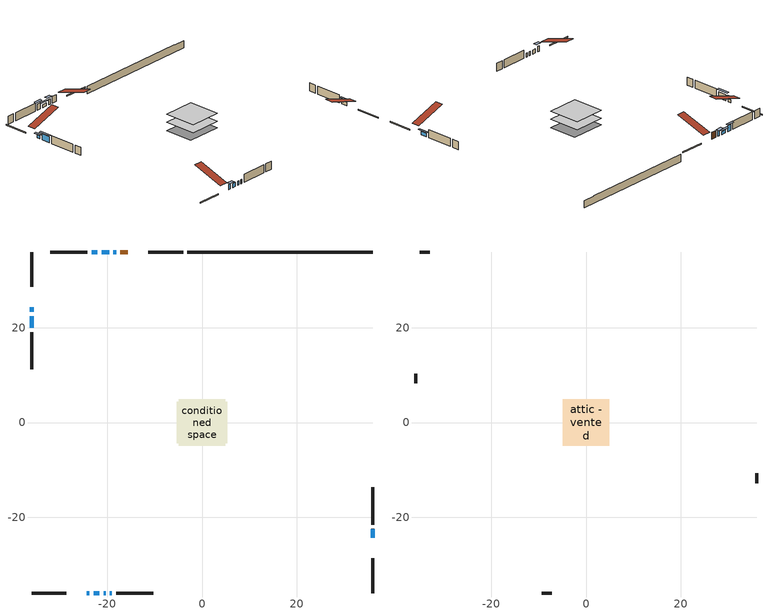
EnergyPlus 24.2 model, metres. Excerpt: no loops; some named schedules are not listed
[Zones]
conditioned space
 floor adiabatic (AdiabaticFloorConstruction): -4.86,-4.86 -4.86,4.86 4.86,4.86 4.86,-4.86 z0.31
 floor foundation (Slab1 construction): -5.34,-4.42 -5.34,4.42 5.34,4.42 5.34,-4.42 z-1.98
 wall outside (RimJoist1 construction): -4,35.95 -11.31,35.95 / -35.95,-35.95 -28.64,-35.95 / -35.95,35.95 -35.95,28.64 / 35.95,-35.95 35.95,-28.64 z0.31:0.61
 wall outside (AdiabaticWallConstruction 1): -15.66,35.95 -17.2,35.95 z0.31:2.34
 wall outside (AdiabaticWallConstruction): -24.29,-35.95 -23.75,-35.95 / -18.13,35.95 -18.67,35.95 z0.31:1.96; -35.95,24.29 -35.95,23.37 / -19.59,35.95 -21.12,35.95 z0.31:1.23; -22.82,-35.95 -21.68,-35.95 / -20.75,-35.95 -20.34,-35.95 / -19.42,-35.95 -19.03,-35.95 z0.31:1.53; 35.95,-24.29 35.95,-22.46 z0.31:1.38; -22.05,35.95 -23.27,35.95 / -35.95,22.44 -35.95,20 z0.31:2.14
 wall outside (Wall1 construction): -24.2,35.95 -32.03,35.95 / -18.1,-35.95 -10.26,-35.95 / -35.95,19.07 -35.95,11.24 / 35.95,-21.53 35.95,-13.69 z0.31:2.75
 wall foundation (FoundationWall1 construction): -3.07,35.95,-1.98 -3.07,35.95,0.31 32.05,35.95,0.31 32.05,35.95,0.18 35.95,35.95,0.18 35.95,35.95,-1.98
 window (WindowConstruction 6): -24.29,-35.95 -23.75,-35.95 z0.31:1.96
 window (WindowConstruction 4): -35.95,24.29 -35.95,23.37 z0.31:1.22
 window (WindowConstruction 5): -22.82,-35.95 -21.68,-35.95 z0.31:1.53
 window (WindowConstruction 9): -20.75,-35.95 -20.35,-35.95 z0.31:1.53
 window (WindowConstruction 7): -18.13,35.95 -18.66,35.95 z0.31:1.96
 window (WindowConstruction 8): -19.42,-35.95 -19.03,-35.95 z0.31:1.53
 window (WindowConstruction): 35.95,-24.29 35.95,-22.46 z0.31:1.38
 window (WindowConstruction 1): -19.59,35.95 -21.12,35.95 z0.31:1.22
 window (WindowConstruction 2): -22.05,35.95 -23.27,35.95 z0.31:2.14
 window (WindowConstruction 3): -35.95,22.44 -35.95,20 z0.31:2.14
 door (Door): -15.66,35.95 -17.2,35.95 z0.31:2.34
 ceiling adiabatic (AdiabaticFloorConstruction): 4.86,-4.86 4.86,4.86 -4.86,4.86 -4.86,-4.86 z0.31
attic - vented
 floor to conditioned space (Floor1 construction Reversed): -4.86,-4.86 -4.86,4.86 4.86,4.86 4.86,-4.86 z2.75
 wall outside (Wall2 construction): -32.96,35.95 -35.02,35.95 / -9.33,-35.95 -7.27,-35.95 / -35.95,10.31 -35.95,8.25 / 35.95,-12.76 35.95,-10.7 z0.31:2.75
 roof outside (Roof1 construction): -14.73,35.95,2.75 -14.73,26.49,5.9 -12.24,26.49,5.9 -12.24,35.95,2.75; -25.21,-35.95,2.75 -25.21,-26.49,5.9 -27.71,-26.49,5.9 -27.71,-35.95,2.75; -35.95,25.21,2.75 -26.49,25.21,5.9 -26.49,27.71,5.9 -35.95,27.71,2.75; 35.95,-25.21,2.75 26.49,-25.21,5.9 26.49,-27.71,5.9 35.95,-27.71,2.75
shading: -23.14,-35.95 -24.9,-35.95 -24.9,-36.86 -23.14,-36.86 z2.57; -35.95,22.76 -35.95,24.9 -36.56,24.9 -36.56,22.76 z1.83; -19.27,35.95 -17.52,35.95 -17.52,36.86 -19.27,36.86 z2.57; 35.95,-21.85 35.95,-24.9 36.56,-24.9 36.56,-21.85 z1.99; -21.73,35.95 -18.98,35.95 -18.98,36.56 -21.73,36.56 z1.83; -23.88,35.95 -21.44,35.95 -21.44,36.56 -23.88,36.56 z2.75; -35.95,19.39 -35.95,23.05 -36.56,23.05 -36.56,19.39 z2.75
[Building]
Building 1: Terrain=Suburbs
[Site:Location]
Quebec Intl AP_QC: Latitude {deg}=46.8; Longitude {deg}=-71.38; Time Zone {hr}=-5; Elevation {m}=74; Keep Site Location Information=Yes
[Site:GroundTemperature:Shallow]
0.0108218, -2.24938, -2.43038, -1.3578, 2.94801, 7.23376, 10.9493, 13.303, 13.5029, 11.5886, 7.96783, 3.81355
[Site:WaterMainsTemperature]
Calculation Method=Schedule; Temperature Schedule=mains temperature schedule
[Material] Roughness=Rough; Thermal Absorptance=0.9
Name | Thickness {m} | Conductivity {W/m-K} | Density {kg/m3} | Specific Heat {J/kg-K} | Solar Absorptance | Visible Absorptance
asphalt or fiberglass shingles | 0.00635 | 0.162714 | 1121.4 | 1465.45 | 0.4 | 0.4
ceiling loosefill ins | 0.338667 | 0.0480833 | 16.02 | 1046.75 | 0.7 | 0.7
ceiling stud and cavity | 0.1397 | 0.0806272 | 65.682 | 1177.47 | 0.7 | 0.7
concrete 4.0 in. | 0.1016 | 1.803125 | 2242.8 | 837.4 | 0.7 | 0.7
concrete 8.0 in. | 0.2032 | 1.803125 | 2242.8 | 837.4 | 0.7 | 0.7
door material | 0.04445 | 0.188738 | 512.64 | 1214.23 | 0.7 | 0.7
exterior vertical ins | 0.0351369 | 0.029427 | 32.04 | 1214.23 | 0.7 | 0.7
floor covering | 0.0127 | 0.0433444 | 54.468 | 1339.84 | 0.6 | 0.6
floor rigid ins; wall rigid ins | 0.512978 | 0.029427 | 32.04 | 1214.23 | 0.7 | 0.7
floor stud and cavity | 0.1397 | 1.75129 | 37.0049 | 1207.88 | 0.7 | 0.7
furniture material conditioned space 1 | 0.1524 | 0.115458 | 640.8 | 1214.23 | 0.6 | 0.6
gypsum board | 0.0127 | 0.160291 | 801 | 837.4 | 0.6 | 0.6
gypsum board 1 | 0.0127 | 0.160291 | 801 | 837.4 | 0.7 | 0.7
osb sheathing 0.5 in. | 0.0127 | 0.115458 | 512.64 | 1214.23 | 0.7 | 0.7
osb sheathing 0.75 in. | 0.01905 | 0.115458 | 512.64 | 1214.23 | 0.7 | 0.7
osb sheathing 2.0 in. | 0.0508 | 0.115458 | 512.64 | 1214.23 | 0.7 | 0.7
rim joist rigid ins | 0.051816 | 0.029427 | 32.04 | 1214.23 | 0.7 | 0.7
rim joist stud and cavity | 0.0508 | 0.0638868 | 125.044 | 1163.47 | 0.6 | 0.6
wall stud and cavity | 0.1397 | 0.0821308 | 139.0536 | 1170.24 | 0.7 | 0.7
wall stud and cavity 1 | 0.0889 | 6.1454 | 50.32683 | 1063.81 | 0.6 | 0.6
wall stud and cavity 2 | 0.0889 | 0.380278 | 52.3479 | 1209.89 | 0.7 | 0.7
wall stud and cavity 3 | 0.0889 | 0.391764 | 83.0341 | 1211.67 | 0.7 | 0.7
wood siding | 0.0254 | 0.102417 | 544.68 | 1172.36 | 0.4 | 0.4
wood siding 1 | 0.00254 | 0.102417 | 544.68 | 1172.36 | 0.4 | 0.4
wood siding 2; wood siding 3; wood siding 4 | 0.0254 | 0.102417 | 544.68 | 1172.36 | 0.7 | 0.7
[WindowMaterial:SimpleGlazingSystem]
Name | U-Factor {W/m2-K} | Solar Heat Gain Coefficient
WindowMaterial | 2.77995 | 0.57
WindowMaterial 1 | 2.78392 | 0.59
WindowMaterial 2 | 2.77768 | 0.55
WindowMaterial 3 | 2.796415 | 0.66
WindowMaterial 4 | 2.77711 | 0.55
WindowMaterial 5 | 6.70685 | 0.75
WindowMaterial 6 | 6.78351 | 0.73
WindowMaterial 7 | 4.07794 | 0.39
[Construction]
AdiabaticFloorConstruction: floor stud and cavity, floor rigid ins, osb sheathing 0.75 in., floor covering
AdiabaticWallConstruction: wood siding 3, wall rigid ins, wall stud and cavity 2, gypsum board
AdiabaticWallConstruction 1: wood siding 4, wall rigid ins, wall stud and cavity 2, gypsum board
Door: door material
Floor1 construction Reversed: gypsum board, ceiling stud and cavity, ceiling loosefill ins
FoundationWall1 construction: concrete 8.0 in., gypsum board 1
furniture construction conditioned space 1: furniture material conditioned space 1
PartitionWallConstruction: gypsum board, wall stud and cavity 3, gypsum board
RimJoist1 construction: wood siding 2, rim joist rigid ins, osb sheathing 2.0 in., rim joist stud and cavity
Roof1 construction: asphalt or fiberglass shingles
Slab1 construction: concrete 4.0 in.
Wall1 construction: wood siding, osb sheathing 0.5 in., wall stud and cavity, gypsum board
Wall2 construction: wood siding 1, wall stud and cavity 1
WindowConstruction: WindowMaterial
WindowConstruction 1; WindowConstruction 5: WindowMaterial 1
WindowConstruction 2: WindowMaterial 2
WindowConstruction 3: WindowMaterial 3
WindowConstruction 4: WindowMaterial 4
WindowConstruction 6; WindowConstruction 7: WindowMaterial 5
WindowConstruction 8: WindowMaterial 6
WindowConstruction 9: WindowMaterial 7
[Zone] Multiplier=1; Part of Total Floor Area=Yes
Name | Volume {m3}
attic - vented | 48.2632
conditioned space | 462.4
[Space]
Name | Zone | Volume {m3}
attic - vented 1 | attic - vented | 48.2632
conditioned space 1 | conditioned space | 462.4
[ZoneInfiltration:EffectiveLeakageArea]
infil attic - vented 1: Zone or Space=attic - vented 1; Schedule=Always On Discrete; Effective Air Leakage Area {cm2}=3481.85; Stack Coefficient=0.000388801; Wind Coefficient=1.33224e-05
[ZoneMixing]
whole house fan mix: Zone or Space=attic - vented; Schedule=Always On Continuous; Design Flow Rate Calculation Method=Flow/Zone; Design Flow Rate {m3/s}=0; Source Zone or Space=conditioned space
[SurfaceProperty:ExposedFoundationPerimeter]
Slab1: Exposed Perimeter Calculation Method=TotalExposedPerimeter; Total Exposed Perimeter {m}=39.02
[InternalMass] Zone or ZoneList=conditioned space; Space or SpaceList=conditioned space 1
Name | Construction | Surface Area {m2}
furniture mass conditioned space 1 | furniture construction conditioned space 1 | 75.4492
partition wall mass | PartitionWallConstruction | 188.623
[Lights]
interior lighting: Zone or ZoneList or Space or SpaceList=conditioned space 1; Schedule=interior lighting schedule; Design Level Calculation Method=LightingLevel; Lighting Level {W}=343.2; Return Air Fraction=0; Fraction Radiant=0.6; Fraction Visible=0.2; Fraction Replaceable=1
[People]
occupants: Zone or ZoneList or Space or SpaceList=conditioned space 1; Number of People Schedule=occupants schedule; Number of People Calculation Method=People; Number of People=3; Fraction Radiant=0.314171; Sensible Heat Fraction=0.56303; Activity Level Schedule=occupants activity schedule; Carbon Dioxide Generation Rate {m3/s-W}=0; Enable ASHRAE 55 Comfort Warnings=No; Mean Radiant Temperature Calculation Type=EnclosureAveraged
[ElectricEquipment] Zone or ZoneList or Space or SpaceList=conditioned space 1; Design Level Calculation Method=EquipmentLevel
Name | Schedule | Design Level {W} | Fraction Latent | Fraction Radiant | Fraction Lost
clothes dryer | clothes dryer schedule | 140.772 | 0.015 | 0.081 | 0.85
clothes washer | clothes washer schedule | 32.1985 | 0.03 | 0.162 | 0.7
cooking range | cooking range schedule | 215.147 | 0.08 | 0.432 | 0.2
dishwasher | dishwasher schedule | 66.8632 | 0.3 | 0.18 | 0.4
fridge | fridge schedule | 72.9452 | 0 | 0.6 | 0
mech vent bath fan 0 | mech vent bath fan 0 schedule | 50.2 | 0 | 0 | 1
mech vent house fan | mech vent house fan schedule | 0 | 0 | 0 | 1
mech vent house fan cfis | mech vent house fan cfis schedule | 0 | 0 | 0 | 0
mech vent range fan 0 | mech vent range fan 0 schedule | 57 | 0 | 0 | 1
misc plug loads | misc plug loads schedule | 494.7 | 0.045 | 0.513 | 0.1
whole house fan | Always On Discrete | 0 | 0 | 0 | 1
[OtherEquipment] Zone or ZoneList or Space or SpaceList=conditioned space 1; Design Level Calculation Method=EquipmentLevel
Name | Fuel Type | Schedule | Design Level {W} | Fraction Latent | Fraction Radiant | Fraction Lost
clothes dryer 1 | Electricity | clothes dryer schedule | 0 | 0.015 | 0.081 | 0.85
cooking range 1 | Electricity | cooking range schedule | 0 | 0.08 | 0.432 | 0.2
general water use latent | None | general water use schedule | 62.594 | 1 | 0 | 0
general water use sensible | None | general water use schedule | -61.6891 | 0 | 0.6 | 0
mech vent house fan latent load | None | Always On Discrete | 0 | 1 | 0 | 0
mech vent house fan sensible load | None | Always On Discrete | 0 | 0 | 0 | 0
water heater energy adjustment1 | Electricity | Always On Discrete | 0.01 | 0 | 0 | 1
[ZoneInfiltration:DesignFlowRate] Zone or ZoneList or Space or SpaceList=conditioned space 1; Schedule=Always On Discrete; Design Flow Rate Calculation Method=Flow/Zone; Design Flow Rate {m3/s}=0
infil flow; natural vent flow; whole house fan flow
[ZoneControl:Thermostat]
conditioned space Thermostat: Zone or ZoneList=conditioned space; Control Type Schedule=conditioned space Thermostat Schedule; Control 1=conditioned space temperature setpoint; Temperature Difference Between Cutout And Setpoint {deltaC}=0
[ZoneHVAC:Baseboard:Convective:Electric]
electric baseboard: Availability Schedule=Always On Discrete; Heating Design Capacity {W}=8186.94; Efficiency=1
[Zone equipment]
conditioned space: electric baseboard
[Foundation:Kiva]
Foundation Kiva 1: Initial Indoor Air Temperature {C}=18; Wall Height Above Grade {m}=0.309982; Wall Depth Below Slab {m}=0.2032; Custom Block Material Name 1=exterior vertical ins; Custom Block Depth 1 {m}=2.28999; Custom Block X Position 1 {m}=0.2159; Custom Block Z Position 1 {m}=0
[Foundation:Kiva:Settings]
Soil Conductivity {W/m-K}=0.849921; Soil Density {kg/m3}=1842.3; Soil Specific Heat {J/kg-K}=418.7; Ground Solar Absorptivity=0.9; Ground Thermal Absorptivity=0.9; Ground Surface Roughness {m}=0.03; Far-Field Width {m}=40; Deep-Ground Boundary Condition=ZeroFlux; Deep-Ground Depth {m}=40; Minimum Cell Dimension {m}=0.2; Maximum Cell Growth Coefficient=3; Simulation Timestep=Timestep
[Exterior:Lights]
exterior lighting: Schedule=exterior lighting schedule; Design Level {W}=75.6
[EnergyManagementSystem:GlobalVariable]
infil_program_Qfan
infil_program_Qinf
natural_vent_program_Qnv
natural_vent_program_Qwhf
[EnergyManagementSystem:Sensor]
Name | Output:Variable or Output:Meter Index Key | Output:Variable or Output:Meter
airflow_gain | infil flow | Infiltration Sensible Heat Gain Energy
airflow_gain_1 | natural vent flow | Infiltration Sensible Heat Gain Energy
airflow_gain_2 | whole house fan flow | Infiltration Sensible Heat Gain Energy
airflow_loss | infil flow | Infiltration Sensible Heat Loss Energy
airflow_loss_1 | natural vent flow | Infiltration Sensible Heat Loss Energy
airflow_loss_2 | whole house fan flow | Infiltration Sensible Heat Loss Energy
clg_load_cond |  | Cooling:EnergyTransfer:Zone:CONDITIONED SPACE
clg_sp_s; clg_sp_s_1 | cooling setpoint | Schedule Value
clothes_dryer_exhaust_0_sch_s | clothes dryer exhaust 0 schedule | Schedule Value
conditioned_space_clg_unmet_s | conditioned space | Zone Cooling Setpoint Not Met Time
conditioned_space_htg_unmet_s | conditioned space | Zone Heating Setpoint Not Met Time
cool_season | cooling season schedule | Schedule Value
fridge_tin_s | conditioned space | Zone Mean Air Temperature
htg_load_cond |  | Heating:EnergyTransfer:Zone:CONDITIONED SPACE
htg_sp_s; htg_sp_s_1 | heating setpoint | Schedule Value
ig_ee_conv | clothes dryer | Electric Equipment Convective Heating Energy
ig_ee_conv_2 | cooking range | Electric Equipment Convective Heating Energy
ig_ee_conv_4 | fridge | Electric Equipment Convective Heating Energy
ig_ee_conv_5 | misc plug loads | Electric Equipment Convective Heating Energy
ig_ee_conv_6 | whole house fan | Electric Equipment Convective Heating Energy
ig_ee_rad | clothes dryer | Electric Equipment Radiant Heating Energy
ig_ee_rad_2 | cooking range | Electric Equipment Radiant Heating Energy
ig_ee_rad_4 | fridge | Electric Equipment Radiant Heating Energy
ig_ee_rad_5 | misc plug loads | Electric Equipment Radiant Heating Energy
ig_ee_rad_6 | whole house fan | Electric Equipment Radiant Heating Energy
ig_lgt_conv | interior lighting | Lights Convective Heating Energy
ig_lgt_rad | interior lighting | Lights Radiant Heating Energy
ig_lgt_vis | interior lighting | Lights Visible Radiation Heating Energy
ig_oe_conv | clothes dryer 1 | Other Equipment Convective Heating Energy
ig_oe_conv_1 | cooking range 1 | Other Equipment Convective Heating Energy
ig_oe_conv_2 | general water use latent | Other Equipment Convective Heating Energy
ig_oe_conv_3 | general water use sensible | Other Equipment Convective Heating Energy
ig_oe_conv_4 | water heater energy adjustment1 | Other Equipment Convective Heating Energy
ig_oe_rad | clothes dryer 1 | Other Equipment Radiant Heating Energy
ig_oe_rad_1 | cooking range 1 | Other Equipment Radiant Heating Energy
ig_oe_rad_2 | general water use latent | Other Equipment Radiant Heating Energy
ig_oe_rad_3 | general water use sensible | Other Equipment Radiant Heating Energy
ig_oe_rad_4 | water heater energy adjustment1 | Other Equipment Radiant Heating Energy
ig_ppl_conv | occupants | People Convective Heating Energy
ig_ppl_rad | occupants | People Radiant Heating Energy
im_conv | furniture mass conditioned space 1 | Surface Inside Face Convection Heat Gain Energy
im_conv_1 | partition wall mass | Surface Inside Face Convection Heat Gain Energy
im_ig | furniture mass conditioned space 1 | Surface Inside Face Internal Gains Radiation Heat Gain Energy
im_ig_1 | partition wall mass | Surface Inside Face Internal Gains Radiation Heat Gain Energy
im_lgt | furniture mass conditioned space 1 | Surface Inside Face Lights Radiation Heat Gain Energy
im_lgt_1 | partition wall mass | Surface Inside Face Lights Radiation Heat Gain Energy
im_sol | furniture mass conditioned space 1 | Surface Inside Face Solar Radiation Heat Gain Energy
im_sol_1 | partition wall mass | Surface Inside Face Solar Radiation Heat Gain Energy
im_surf | furniture mass conditioned space 1 | Surface Inside Face Net Surface Thermal Radiation Heat Gain Energy
im_surf_1 | partition wall mass | Surface Inside Face Net Surface Thermal Radiation Heat Gain Energy
mech_vent_bath_fan_0_sch_s | mech vent bath fan 0 schedule | Schedule Value
mech_vent_range_fan_0_sch_s | mech vent range fan 0 schedule | Schedule Value
mv_conv | mech vent bath fan 0 | Electric Equipment Convective Heating Energy
mv_conv_1 | mech vent house fan | Electric Equipment Convective Heating Energy
mv_conv_2 | mech vent house fan cfis | Electric Equipment Convective Heating Energy
mv_conv_3 | mech vent range fan 0 | Electric Equipment Convective Heating Energy
mv_conv_4 | mech vent house fan latent load | Other Equipment Convective Heating Energy
mv_conv_5 | mech vent house fan sensible load | Other Equipment Convective Heating Energy
mv_rad | mech vent bath fan 0 | Electric Equipment Radiant Heating Energy
mv_rad_1 | mech vent house fan | Electric Equipment Radiant Heating Energy
mv_rad_2 | mech vent house fan cfis | Electric Equipment Radiant Heating Energy
mv_rad_3 | mech vent range fan 0 | Electric Equipment Radiant Heating Energy
mv_rad_4 | mech vent house fan latent load | Other Equipment Radiant Heating Energy
mv_rad_5 | mech vent house fan sensible load | Other Equipment Radiant Heating Energy
natural_vent_s | natural vent schedule | Schedule Value
out_pb_s |  | Site Outdoor Air Barometric Pressure
out_wt_s |  | Site Outdoor Air Humidity Ratio
site_vw_s |  | Site Wind Speed
ss_back_out | Window1 | Surface Window Shortwave from Zone Back Out Window Heat Transfer Rate
ss_back_out_1 | Window10 | Surface Window Shortwave from Zone Back Out Window Heat Transfer Rate
ss_back_out_2 | Window11 | Surface Window Shortwave from Zone Back Out Window Heat Transfer Rate
ss_back_out_3 | Window12 | Surface Window Shortwave from Zone Back Out Window Heat Transfer Rate
ss_back_out_4 | Window2 | Surface Window Shortwave from Zone Back Out Window Heat Transfer Rate
ss_back_out_5 | Window3 | Surface Window Shortwave from Zone Back Out Window Heat Transfer Rate
ss_back_out_6 | Window4 | Surface Window Shortwave from Zone Back Out Window Heat Transfer Rate
ss_back_out_7 | Window6 | Surface Window Shortwave from Zone Back Out Window Heat Transfer Rate
ss_back_out_8 | Window7 | Surface Window Shortwave from Zone Back Out Window Heat Transfer Rate
ss_back_out_9 | Window9 | Surface Window Shortwave from Zone Back Out Window Heat Transfer Rate
ss_conv | Door1 | Surface Inside Face Convection Heat Gain Energy
ss_conv_1 | Window1 | Surface Inside Face Convection Heat Gain Energy
ss_conv_10 | Window9 | Surface Inside Face Convection Heat Gain Energy
ss_conv_2 | Window10 | Surface Inside Face Convection Heat Gain Energy
ss_conv_3 | Window11 | Surface Inside Face Convection Heat Gain Energy
ss_conv_4 | Window12 | Surface Inside Face Convection Heat Gain Energy
ss_conv_5 | Window2 | Surface Inside Face Convection Heat Gain Energy
ss_conv_6 | Window3 | Surface Inside Face Convection Heat Gain Energy
ss_conv_7 | Window4 | Surface Inside Face Convection Heat Gain Energy
ss_conv_8 | Window6 | Surface Inside Face Convection Heat Gain Energy
ss_conv_9 | Window7 | Surface Inside Face Convection Heat Gain Energy
ss_ig | Door1 | Surface Inside Face Internal Gains Radiation Heat Gain Energy
ss_ig_1 | Window1 | Surface Inside Face Internal Gains Radiation Heat Gain Energy
ss_ig_10 | Window9 | Surface Inside Face Internal Gains Radiation Heat Gain Energy
ss_ig_2 | Window10 | Surface Inside Face Internal Gains Radiation Heat Gain Energy
ss_ig_3 | Window11 | Surface Inside Face Internal Gains Radiation Heat Gain Energy
ss_ig_4 | Window12 | Surface Inside Face Internal Gains Radiation Heat Gain Energy
ss_ig_5 | Window2 | Surface Inside Face Internal Gains Radiation Heat Gain Energy
ss_ig_6 | Window3 | Surface Inside Face Internal Gains Radiation Heat Gain Energy
ss_ig_7 | Window4 | Surface Inside Face Internal Gains Radiation Heat Gain Energy
ss_ig_8 | Window6 | Surface Inside Face Internal Gains Radiation Heat Gain Energy
ss_ig_9 | Window7 | Surface Inside Face Internal Gains Radiation Heat Gain Energy
ss_lgt | Door1 | Surface Inside Face Lights Radiation Heat Gain Energy
ss_sol | Door1 | Surface Inside Face Solar Radiation Heat Gain Energy
ss_surf | Door1 | Surface Inside Face Net Surface Thermal Radiation Heat Gain Energy
ss_surf_1 | Window1 | Surface Inside Face Net Surface Thermal Radiation Heat Gain Energy
ss_surf_10 | Window9 | Surface Inside Face Net Surface Thermal Radiation Heat Gain Energy
ss_surf_2 | Window10 | Surface Inside Face Net Surface Thermal Radiation Heat Gain Energy
ss_surf_3 | Window11 | Surface Inside Face Net Surface Thermal Radiation Heat Gain Energy
ss_surf_4 | Window12 | Surface Inside Face Net Surface Thermal Radiation Heat Gain Energy
ss_surf_5 | Window2 | Surface Inside Face Net Surface Thermal Radiation Heat Gain Energy
ss_surf_6 | Window3 | Surface Inside Face Net Surface Thermal Radiation Heat Gain Energy
ss_surf_7 | Window4 | Surface Inside Face Net Surface Thermal Radiation Heat Gain Energy
ss_surf_8 | Window6 | Surface Inside Face Net Surface Thermal Radiation Heat Gain Energy
ss_surf_9 | Window7 | Surface Inside Face Net Surface Thermal Radiation Heat Gain Energy
ss_trans_in | Window1 | Surface Window Transmitted Solar Radiation Rate
ss_trans_in_1 | Window10 | Surface Window Transmitted Solar Radiation Rate
ss_trans_in_2 | Window11 | Surface Window Transmitted Solar Radiation Rate
ss_trans_in_3 | Window12 | Surface Window Transmitted Solar Radiation Rate
ss_trans_in_4 | Window2 | Surface Window Transmitted Solar Radiation Rate
ss_trans_in_5 | Window3 | Surface Window Transmitted Solar Radiation Rate
ss_trans_in_6 | Window4 | Surface Window Transmitted Solar Radiation Rate
ss_trans_in_7 | Window6 | Surface Window Transmitted Solar Radiation Rate
ss_trans_in_8 | Window7 | Surface Window Transmitted Solar Radiation Rate
ss_trans_in_9 | Window9 | Surface Window Transmitted Solar Radiation Rate
ss_trans_out | Window1 | Surface Inside Face Initial Transmitted Diffuse Transmitted Out Window Solar Radiation Rate
ss_trans_out_1 | Window10 | Surface Inside Face Initial Transmitted Diffuse Transmitted Out Window Solar Radiation Rate
ss_trans_out_2 | Window11 | Surface Inside Face Initial Transmitted Diffuse Transmitted Out Window Solar Radiation Rate
ss_trans_out_3 | Window12 | Surface Inside Face Initial Transmitted Diffuse Transmitted Out Window Solar Radiation Rate
ss_trans_out_4 | Window2 | Surface Inside Face Initial Transmitted Diffuse Transmitted Out Window Solar Radiation Rate
ss_trans_out_5 | Window3 | Surface Inside Face Initial Transmitted Diffuse Transmitted Out Window Solar Radiation Rate
ss_trans_out_6 | Window4 | Surface Inside Face Initial Transmitted Diffuse Transmitted Out Window Solar Radiation Rate
ss_trans_out_7 | Window6 | Surface Inside Face Initial Transmitted Diffuse Transmitted Out Window Solar Radiation Rate
ss_trans_out_8 | Window7 | Surface Inside Face Initial Transmitted Diffuse Transmitted Out Window Solar Radiation Rate
ss_trans_out_9 | Window9 | Surface Inside Face Initial Transmitted Diffuse Transmitted Out Window Solar Radiation Rate
s_conv | Floor1 | Surface Inside Face Convection Heat Gain Energy
s_conv_1 | FoundationWall1 | Surface Inside Face Convection Heat Gain Energy
s_conv_10 | Wall1:180 | Surface Inside Face Convection Heat Gain Energy
s_conv_11 | Wall1:270 | Surface Inside Face Convection Heat Gain Energy
s_conv_12 | Wall1:90 | Surface Inside Face Convection Heat Gain Energy
s_conv_2 | inferred conditioned ceiling | Surface Inside Face Convection Heat Gain Energy
s_conv_3 | inferred conditioned floor | Surface Inside Face Convection Heat Gain Energy
s_conv_4 | RimJoist1:0 | Surface Inside Face Convection Heat Gain Energy
s_conv_5 | RimJoist1:180 | Surface Inside Face Convection Heat Gain Energy
s_conv_6 | RimJoist1:270 | Surface Inside Face Convection Heat Gain Energy
s_conv_7 | RimJoist1:90 | Surface Inside Face Convection Heat Gain Energy
s_conv_8 | Slab1 | Surface Inside Face Convection Heat Gain Energy
s_conv_9 | Wall1:0 | Surface Inside Face Convection Heat Gain Energy
s_ig | Floor1 | Surface Inside Face Internal Gains Radiation Heat Gain Energy
s_ig_1 | FoundationWall1 | Surface Inside Face Internal Gains Radiation Heat Gain Energy
s_ig_10 | Wall1:180 | Surface Inside Face Internal Gains Radiation Heat Gain Energy
s_ig_11 | Wall1:270 | Surface Inside Face Internal Gains Radiation Heat Gain Energy
s_ig_12 | Wall1:90 | Surface Inside Face Internal Gains Radiation Heat Gain Energy
s_ig_2 | inferred conditioned ceiling | Surface Inside Face Internal Gains Radiation Heat Gain Energy
s_ig_3 | inferred conditioned floor | Surface Inside Face Internal Gains Radiation Heat Gain Energy
s_ig_4 | RimJoist1:0 | Surface Inside Face Internal Gains Radiation Heat Gain Energy
s_ig_5 | RimJoist1:180 | Surface Inside Face Internal Gains Radiation Heat Gain Energy
s_ig_6 | RimJoist1:270 | Surface Inside Face Internal Gains Radiation Heat Gain Energy
s_ig_7 | RimJoist1:90 | Surface Inside Face Internal Gains Radiation Heat Gain Energy
s_ig_8 | Slab1 | Surface Inside Face Internal Gains Radiation Heat Gain Energy
s_ig_9 | Wall1:0 | Surface Inside Face Internal Gains Radiation Heat Gain Energy
s_lgt | Floor1 | Surface Inside Face Lights Radiation Heat Gain Energy
s_lgt_1 | FoundationWall1 | Surface Inside Face Lights Radiation Heat Gain Energy
s_lgt_10 | Wall1:180 | Surface Inside Face Lights Radiation Heat Gain Energy
